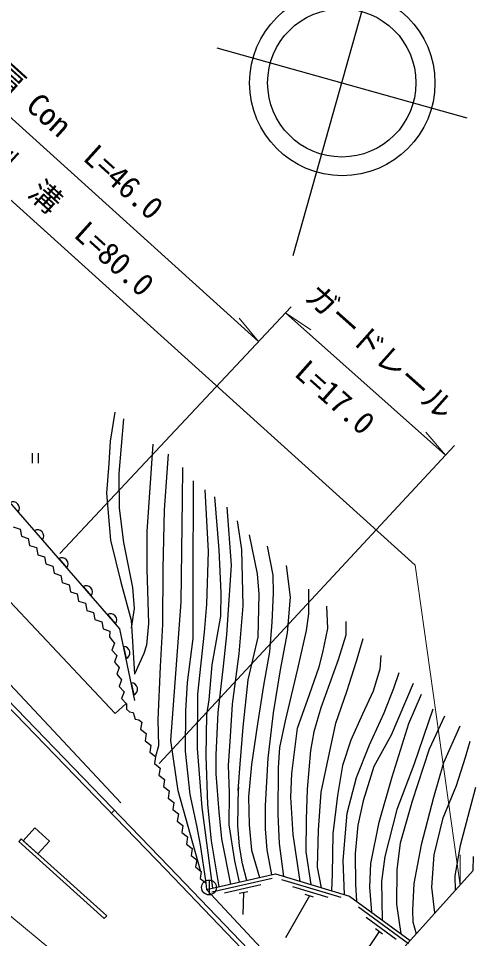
# Model space of a CAD drawing. Units: millimetres at full size, sheet at 1:1000; details may follow other scales. Extents: x 40000 to 680000, y 20000 to 380000.
# Drawn here: x 327468 to 364459, y 262732 to 337170 of the extents above; entities that cross this region are included whole.
import ezdxf
from ezdxf.enums import TextEntityAlignment as Align

# ---------------------------------------------------------------- set-up
doc = ezdxf.new("R2010")
doc.units = ezdxf.units.MM
doc.header["$LTSCALE"] = 1000
doc.linetypes.add('CHAIN', pattern=[18.5, 12, -1.5, 3.5, -1.5])
for name, color, linetype, lineweight in [('M-BGD', 7, 'Continuous', 25), ('M-BMK', 2, 'CHAIN', 13), ('M-BMK-OTRS', 5, 'Continuous', 25), ('M-BMK-SRVR', 3, 'Continuous', 25), ('M-STR-HTXT', 7, 'Continuous', 13)]:
    doc.layers.add(name, color=color, linetype=linetype, lineweight=lineweight)
doc.styles.add('ＭＳ ゴシック', font='')
doc.styles.get('ＭＳ ゴシック').set_extended_font_data('MS Gothic')

msp = doc.modelspace()

# ---------------------------------------------------------------- linework, layer by layer
at = {"layer": 'M-BGD'}
for p, q in [((328588, 301987), (328588, 301205)), ((329055, 301987), (329055, 301205)), ((328763, 295731), (329413, 294983)), ((330732, 293468), (331383, 292721)), ((332702, 291205), (333353, 290458)), ((334672, 288942), (335322, 288195)), ((335981, 286351), (336184, 285381)), ((336597, 283415), (336801, 282445)), ((334989, 272874), (335241, 273117)), ((327695, 270797), (327494, 270574)), ((327494, 270574), (334409, 264346)), ((327695, 270797), (334610, 264569)), ((364260, 268246), (364282, 269377)), ((342893, 267468), (342893, 266268)), ((347988, 267588), (343112, 266479)), ((353577, 266054), (348788, 267491)), ((347079, 267074), (344154, 266408)), ((346025, 266526), (345342, 266371)), ((352533, 266054), (349660, 266916)), ((345683, 266448), (345633, 264671)), ((351010, 266198), (349074, 262798)), ((351346, 266097), (350675, 266298)), ((359025, 262312), (354988, 265263)), ((334610, 264569), (334409, 264346)), ((358041, 262660), (355618, 264430)), ((356935, 263097), (356370, 263510)), ((356652, 263303), (353416, 258480))]:
    msp.add_line(p, q, dxfattribs=at)
for points in [[(295574, 310546), (304690, 302338), (312244, 295663), (319895, 288823), (324986, 283703), (339647, 268569), (352503, 255163)], [(295315, 310308), (304457, 302077), (312012, 295402), (319654, 288569), (324736, 283458), (339395, 268326), (352269, 254902)], [(335258, 305326), (334904, 302974), (334777, 301153), (334600, 298776), (334929, 294957), (335744, 291561), (336591, 288479), (336856, 284124)], [(336631, 287832), (336855, 289430), (336716, 291132), (335989, 294780), (335654, 297562), (335612, 300368), (335988, 304786)], [(336895, 281998), (335680, 287785), (321209, 304408)], [(338349, 302729), (337861, 295676), (337847, 292605), (337988, 288216), (337830, 286463), (337624, 285787), (337246, 284950), (336856, 284124)], [(339579, 301922), (339269, 297427), (339160, 292632), (339135, 288149), (338928, 284735), (338754, 280425), (338808, 278322), (338560, 277460)], [(342195, 268229), (340398, 274695), (339799, 278766), (340639, 289955), (340736, 298265), (340767, 300835)], [(341596, 299775), (341582, 291445), (341582, 287019), (341124, 283447), (340988, 281164), (340971, 277907), (341329, 274395), (341874, 271887), (342188, 270313), (342639, 267245)], [(343203, 266807), (342325, 273332), (341957, 278120), (341975, 282509), (342520, 287521), (342723, 289778), (342853, 294034), (342585, 299046)], [(343341, 298456), (343674, 294185), (343840, 290704), (343822, 288816), (343112, 284865), (342872, 282052), (342696, 280827), (342631, 277516), (342779, 273572), (343056, 270653), (343697, 266919)], [(344662, 267139), (343919, 270800), (343725, 272982), (343466, 276052), (343481, 277607), (343625, 281009), (344061, 284777), (344334, 287317), (344722, 292952), (344355, 297639)], [(336187, 281743), (335299, 280952), (320350, 296790)], [(345158, 296524), (345525, 294214), (345632, 289641), (345292, 285760), (344754, 281709), (344601, 279081), (344431, 276723), (344512, 274518), (344485, 271945), (344943, 269013), (345334, 267292)], [(318350, 292387), (314613, 295840), (313649, 295399), (324042, 286189), (335749, 273723)], [(327051, 296038), (327607, 295861), (327712, 295288), (328268, 295111), (328373, 294538), (328929, 294361), (329034, 293787), (329590, 293610), (329695, 293037), (330251, 292860), (330356, 292286), (330912, 292110), (331017, 291536), (331573, 291359), (331678, 290786), (332234, 290609), (332339, 290035), (332895, 289858), (333000, 289285), (333556, 289108), (333661, 288535), (334217, 288358), (334322, 287784), (334878, 287607), (334829, 287151), (335042, 286837), (335238, 286621), (335041, 286072), (335432, 285640), (335235, 285091), (335627, 284659), (335430, 284111), (335821, 283678), (335624, 283130), (336016, 282698), (335819, 282149), (336211, 281717), (336207, 281293), (336465, 281085), (336752, 281032), (336929, 280476), (337215, 280423), (337447, 280247), (337354, 279671), (337818, 279318), (337725, 278742), (338189, 278389), (338096, 277814), (338560, 277460), (338467, 276885), (338931, 276532), (338837, 275956), (339301, 275603), (339208, 275027), (339672, 274674), (339579, 274099), (340043, 273746), (339950, 273170), (340414, 272817), (340321, 272241), (340785, 271888), (340692, 271313), (341156, 270959), (341062, 270384), (341526, 270031), (341433, 269455), (341897, 269102), (341804, 268526), (342268, 268173), (342175, 267598), (342639, 267245), (342698, 266692)], [(345956, 267433), (345587, 268789), (345356, 270198), (345211, 271872), (345267, 274974), (345262, 274716), (345402, 276848), (345662, 279849), (346045, 283662), (346880, 287105), (346959, 290587), (346811, 292251), (346170, 295382)], [(347601, 294481), (348060, 292126), (348076, 290677), (347965, 288327), (347776, 285938), (347293, 283208), (346826, 280106), (346326, 276814), (346088, 274188), (346151, 271925), (346326, 269898), (346980, 267666)], [(349130, 292908), (349468, 290353), (349223, 287478), (348652, 284474), (348070, 280994), (347656, 277317), (347430, 273511), (347446, 271599), (347577, 269922), (347936, 267884)], [(348951, 267755), (348581, 270419), (348497, 272778), (348511, 276548), (348624, 278190), (349087, 280338), (350085, 284544), (350774, 287652), (350957, 289014), (350957, 291008)], [(350255, 267364), (349698, 271151), (349512, 274161), (349588, 276097), (350048, 279745), (351022, 282491), (351800, 284717), (352106, 285887), (352501, 287816), (352413, 289621)], [(353967, 288374), (353967, 287291), (353344, 285286), (351943, 281399), (351362, 279449), (351099, 277951), (350826, 274830), (350749, 272366), (350728, 269747), (351124, 267103)], [(351994, 266842), (351680, 268510), (351756, 271496), (351971, 274586), (352639, 277765), (353146, 280161), (354052, 282727), (354835, 285184), (355373, 286998)], [(356786, 285622), (356709, 284532), (356172, 282737), (355312, 280894), (354368, 278774), (353700, 276746), (353285, 274296), (352913, 271201), (352848, 267947), (352795, 266602)], [(353842, 266288), (353737, 269062), (354073, 272870), (354810, 275774), (355872, 278395), (357054, 280989), (357845, 282981), (358268, 284270)], [(359416, 283361), (357616, 279181), (356230, 276653), (355362, 273877), (354918, 271895), (354711, 269616), (354744, 267112), (354819, 265758)], [(356051, 264857), (355904, 266893), (355980, 268810), (356663, 272163), (357704, 275827), (359059, 280142), (360078, 282492)], [(360999, 281290), (359471, 276785), (358084, 273185), (357119, 269379), (356838, 267351), (356903, 264234)], [(358440, 263112), (358095, 265516), (358117, 268288), (358377, 270492), (359363, 273887), (360729, 278094), (361975, 280748)], [(363178, 279925), (361856, 276957), (361044, 274137), (360046, 270310), (359450, 267198), (359364, 264999), (359375, 264075), (359657, 263124)], [(361167, 264804), (360913, 266880), (361109, 269509), (361846, 272509), (362919, 275122), (363635, 277422), (364014, 278711)], [(364459, 274960), (363202, 270255), (362779, 267804), (362793, 266613)], [(352967, 255679), (342698, 266692), (348269, 267960), (354269, 266160), (359168, 262579)]]:
    msp.add_lwpolyline(points, dxfattribs=at)
msp.add_lwpolyline([(327859, 270650), (329048, 269579), (329985, 270619), (328796, 271690)], close=True, dxfattribs=at)
msp.add_circle((342893, 266868), 600, dxfattribs=at)
for centre, start, end in [((327044, 297556), 322.20993, 119.86812), ((329014, 295293), 322.20993, 119.86812), ((330984, 293030), 322.20993, 119.86812), ((332954, 290767), 322.20993, 119.86812), ((334923, 288504), 322.20993, 119.86812), ((335987, 285846), 293.02892, 90.68711), ((336603, 282910), 293.02892, 90.68711)]:
    msp.add_arc(centre, 505, start, end, dxfattribs=at)
at = {"layer": 'M-BMK'}
msp.add_lwpolyline([(266511, 296961), (273438, 294522), (282790, 290731), (293372, 285777), (301718, 281283), (307116, 278192), (314391, 273594), (319575, 269977), (325587, 265563), (333456, 259091), (338396, 254761), (343336, 249966), (346048, 247269)], dxfattribs=at)
at = {"layer": 'M-BMK-OTRS'}
msp.add_line((364260, 268246), (332080, 232438), dxfattribs=at)
at = {"layer": 'M-BMK-SRVR'}
for p, q in [((349708, 317998), (358647, 349794)), ((343524, 334799), (363740, 329115))]:
    msp.add_line(p, q, dxfattribs=at)
for centre, radius in [((353673, 331945), 7500), ((353632, 331957), 6000)]:
    msp.add_circle(centre, radius, dxfattribs=at)
at = {"layer": 'M-STR-HTXT'}
for p, q in [((313004, 341629), (346902, 311025)), ((330831, 293897), (349547, 313844)), ((346902, 311025), (345327, 312908)), ((349080, 313346), (362024, 301829)), ((349080, 313346), (351124, 311985)), ((362024, 301829), (360435, 303700)), ((362751, 302611), (338859, 276893)), ((363197, 267063), (363198, 269518))]:
    msp.add_line(p, q, dxfattribs=at)
msp.add_lwpolyline([(363197, 267063), (359563, 292952), (314773, 333368)], dxfattribs=at)

# ---------------------------------------------------------------- texts
at = {"layer": 'M-STR-HTXT', "style": 'ＭＳ ゴシック'}
for s, rotation, p in [('路 肩 Con\u3000L=46.0', 317.923, (329909, 327454)), ('側\u3000溝\u3000L=80.0', 317.939, (330552, 319995)), ('ガードレール', 318.339, (355771, 309128)), ('L=17.0', 318.339, (352123, 305430))]:
    msp.add_text(s, height=1833, rotation=rotation, dxfattribs=at).set_placement(p, align=Align.BOTTOM_CENTER)

doc.saveas('drawing.dxf')
